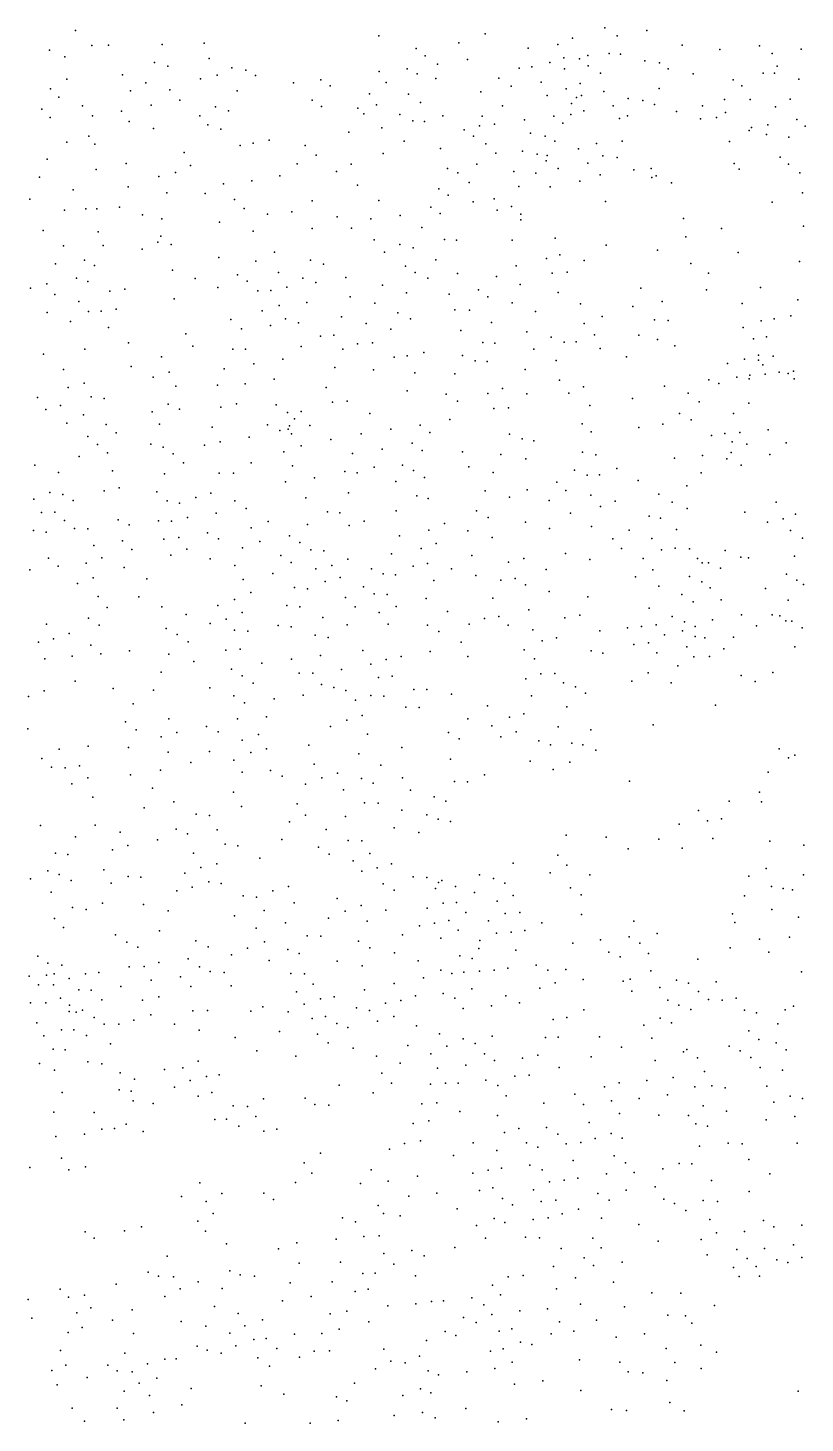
# Model space of a CAD drawing. Header units: inches. Extents: x 1412000 to 4237944, y 4931095 to 14792305.
# Drawn here: x 2823797.2 to 2823879.2, y 9862433.4 to 9862580.4 of the extents above; entities that cross this region are included whole.
import ezdxf

# ---------------------------------------------------------------- set-up
doc = ezdxf.new("R2010")
doc.units = ezdxf.units.IN
doc.header["$MEASUREMENT"] = 0

# ---------------------------------------------------------------- blocks, each defined once
blk = doc.blocks.new('SHORTSTLIDAR')
for p in [(1412251.13, 4931536.69), (1412306.94, 4931536.95), (1412311.36, 4931536.67), (1412252.83, 4931535.08), (1412254.61, 4931535.14), (1412260.26, 4931535.21), (1412264.69, 4931535.35), (1412283.12, 4931536.1), (1412291.55, 4931535.38), (1412294.34, 4931536.33), (1412301.99, 4931535.19), (1412303.53, 4931535.88), (1412308.25, 4931536.12), (1412315.09, 4931535.14), (1412323.25, 4931535.05), (1412248.38, 4931534.59), (1412249.98, 4931533.89), (1412265.21, 4931533.72), (1412287.04, 4931534.76), (1412287.98, 4931534.02), (1412292.47, 4931533.62), (1412298.85, 4931534.8), (1412302.61, 4931533.79), (1412304.26, 4931533.68), (1412305.14, 4931534.04), (1412307.42, 4931534.24), (1412308.6, 4931534.19), (1412319.09, 4931534.68), (1412324.59, 4931534.25), (1412327.64, 4931534.7), (1412259.44, 4931533.3), (1412260.86, 4931532.9), (1412267.62, 4931532.75), (1412269.09, 4931532.51), (1412283.15, 4931532.34), (1412286.11, 4931532.64), (1412287.16, 4931532.11), (1412289.29, 4931533.12), (1412297.92, 4931532.71), (1412299.23, 4931532.84), (1412301.16, 4931533.31), (1412302.69, 4931532.64), (1412305.19, 4931532.96), (1412306.49, 4931532.16), (1412311.15, 4931533.46), (1412312.71, 4931533.27), (1412313.61, 4931532.64), (1412316.27, 4931532.1), (1412323.66, 4931532.17), (1412324.84, 4931532.19), (1412325.13, 4931532.9), (1412250.19, 4931531.56), (1412256.06, 4931532.01), (1412258.52, 4931531.16), (1412264.29, 4931531.58), (1412266.05, 4931531.98), (1412270.09, 4931531.93), (1412274.11, 4931531.16), (1412277, 4931531.49), (1412277.98, 4931530.84), (1412283.87, 4931531.18), (1412289.12, 4931531.61), (1412295.76, 4931531.64), (1412297.07, 4931530.81), (1412300.23, 4931531.23), (1412304.36, 4931531.1), (1412320.48, 4931531.46), (1412321.4, 4931530.85), (1412327.42, 4931531.53), (1412248.47, 4931530.52), (1412249.37, 4931529.64), (1412256.9, 4931530.31), (1412261.06, 4931530.41), (1412262.11, 4931529.33), (1412268.18, 4931530.33), (1412276.09, 4931529.33), (1412282.13, 4931530), (1412286.23, 4931529.97), (1412293.87, 4931530.21), (1412300.86, 4931529.84), (1412302.85, 4931530.53), (1412303.94, 4931529.61), (1412304.47, 4931529.82), (1412306.85, 4931530.25), (1412309.4, 4931529.5), (1412310.94, 4931529.3), (1412312.69, 4931530.55), (1412319.55, 4931529.39), (1412322.26, 4931529.41), (1412326.5, 4931529.44), (1412247.55, 4931528.38), (1412251.85, 4931528.74), (1412252.92, 4931527.67), (1412255.98, 4931528.18), (1412259.11, 4931528.81), (1412264.21, 4931527.68), (1412265.89, 4931528.64), (1412267.25, 4931528.2), (1412277.06, 4931528.67), (1412280.88, 4931528.49), (1412281.54, 4931527.89), (1412282.85, 4931528.83), (1412285.31, 4931527.81), (1412287.52, 4931529.09), (1412289.87, 4931527.69), (1412294, 4931527.63), (1412296.15, 4931528.72), (1412301.57, 4931527.63), (1412303.36, 4931527.81), (1412303.44, 4931528.99), (1412304.73, 4931528.2), (1412307.84, 4931528.72), (1412309.33, 4931527.67), (1412312.18, 4931528.86), (1412314.51, 4931528.15), (1412317.26, 4931528.72), (1412319.68, 4931528.04), (1412324.96, 4931528.63), (1412248.45, 4931527.52), (1412256.79, 4931527.07), (1412259.33, 4931526.35), (1412265.06, 4931526.72), (1412266.43, 4931526.26), (1412283.42, 4931526.42), (1412286.69, 4931527.15), (1412287.94, 4931527.08), (1412292.1, 4931526.21), (1412293.73, 4931526.63), (1412295.31, 4931526.81), (1412298.46, 4931527.25), (1412302.52, 4931526.91), (1412308.48, 4931527.41), (1412317.05, 4931527.37), (1412318.71, 4931527.51), (1412322.41, 4931526.44), (1412324.13, 4931526.74), (1412327.19, 4931527.3), (1412328.07, 4931526.58), (1412250.21, 4931524.91), (1412252.53, 4931525.52), (1412253.16, 4931524.7), (1412269.85, 4931524.81), (1412271.54, 4931525.11), (1412279.96, 4931525.95), (1412285.77, 4931525), (1412293.08, 4931525.52), (1412294.39, 4931524.72), (1412299.1, 4931525.84), (1412300.64, 4931525.53), (1412301.68, 4931525.02), (1412306.07, 4931524.77), (1412308.78, 4931525.02), (1412320.11, 4931524.97), (1412322.18, 4931526.12), (1412324.01, 4931525.73), (1412326.36, 4931525.42), (1412262.56, 4931523.83), (1412268.48, 4931524.55), (1412275.34, 4931524.56), (1412276.51, 4931523.54), (1412283.57, 4931523.71), (1412289.61, 4931524.23), (1412295.45, 4931523.75), (1412298.27, 4931523.96), (1412299.8, 4931523.65), (1412300.87, 4931523.49), (1412304.17, 4931524.19), (1412306.72, 4931523.46), (1412308.25, 4931523.29), (1412325.44, 4931523.33), (1412248.13, 4931523.1), (1412253.31, 4931522.02), (1412256.44, 4931522.65), (1412263.24, 4931522.44), (1412274.51, 4931522.63), (1412278.63, 4931521.8), (1412280.2, 4931522.57), (1412290.34, 4931522.12), (1412293.46, 4931522.58), (1412297.35, 4931521.81), (1412300.75, 4931522.92), (1412302.03, 4931522.13), (1412305.14, 4931522.68), (1412310.01, 4931522), (1412311.84, 4931522.14), (1412320.58, 4931522.67), (1412321.13, 4931522.05), (1412326.33, 4931522.6), (1412247.3, 4931521.2), (1412259.92, 4931521.29), (1412261.65, 4931521.69), (1412266.74, 4931520.5), (1412269.7, 4931520.84), (1412272.68, 4931521.37), (1412280.84, 4931520.38), (1412291.43, 4931521.66), (1412292.63, 4931520.64), (1412299.66, 4931521.63), (1412304.3, 4931520.78), (1412306.44, 4931521.47), (1412311.89, 4931521.18), (1412312.36, 4931521.34), (1412313.96, 4931520.63), (1412327.53, 4931521.67), (1412246.3, 4931518.88), (1412250.85, 4931519.87), (1412256.67, 4931520.2), (1412260.73, 4931519.58), (1412264.78, 4931519.5), (1412267.88, 4931518.85), (1412289.42, 4931519.99), (1412290.41, 4931519.31), (1412295.26, 4931518.94), (1412297.89, 4931520.22), (1412301.19, 4931520.2), (1412327.8, 4931519.57), (1412249.94, 4931517.75), (1412252.22, 4931517.87), (1412253.38, 4931517.89), (1412255.76, 4931518.06), (1412268.9, 4931517.9), (1412273.94, 4931517.57), (1412276.08, 4931518.71), (1412283.1, 4931518.76), (1412288.59, 4931518.06), (1412289.59, 4931517.37), (1412293.05, 4931518.62), (1412295.6, 4931517.73), (1412297.1, 4931518.13), (1412307.03, 4931518.64), (1412324.58, 4931518.59), (1412258.19, 4931517.25), (1412260.23, 4931516.83), (1412266.29, 4931516.48), (1412271.38, 4931517.32), (1412278.71, 4931517.04), (1412282.27, 4931516.83), (1412285.35, 4931517.18), (1412287.66, 4931515.92), (1412298.09, 4931517.31), (1412298.09, 4931516.72), (1412315.24, 4931516.85), (1412327.89, 4931516.04), (1412247.69, 4931515.59), (1412253.5, 4931515.44), (1412260.12, 4931514.98), (1412269.87, 4931515.53), (1412276.06, 4931515.8), (1412280.22, 4931515.84), (1412282.63, 4931514.61), (1412290.03, 4931514.63), (1412291.3, 4931514.57), (1412297.17, 4931514.57), (1412301.71, 4931514.8), (1412315.49, 4931514.92), (1412319.25, 4931515.79), (1412249.83, 4931513.99), (1412254.03, 4931514.01), (1412258.16, 4931513.62), (1412259.78, 4931514.35), (1412261.2, 4931514.12), (1412272.1, 4931513.3), (1412283.69, 4931513.31), (1412285.31, 4931514.13), (1412286.74, 4931513.78), (1412302.2, 4931513.02), (1412307.08, 4931514.04), (1412312.5, 4931513.52), (1412321, 4931513.29), (1412249.01, 4931512.08), (1412252.05, 4931512.47), (1412253.13, 4931511.91), (1412266.22, 4931512.75), (1412270.14, 4931512.37), (1412275.91, 4931512.48), (1412277.27, 4931512.05), (1412285.92, 4931511.85), (1412289.12, 4931512.5), (1412297.58, 4931511.87), (1412300.78, 4931512.66), (1412304.76, 4931512.43), (1412316.01, 4931512.12), (1412327.49, 4931512.31), (1412251.22, 4931510.57), (1412252.4, 4931510.22), (1412261.33, 4931511.41), (1412263.75, 4931510.53), (1412268.2, 4931510.93), (1412269.23, 4931510.24), (1412272.51, 4931511.18), (1412275.1, 4931510.56), (1412276.45, 4931510.12), (1412279.61, 4931510.63), (1412286.93, 4931511.17), (1412288.28, 4931510.58), (1412291.42, 4931511.05), (1412295.52, 4931510.73), (1412301.38, 4931511.11), (1412302.97, 4931511.19), (1412317.89, 4931511.09), (1412246.38, 4931509.51), (1412248.09, 4931509.97), (1412248.95, 4931508.84), (1412254.72, 4931509.2), (1412256.33, 4931509.4), (1412266.14, 4931509.57), (1412270.36, 4931509.25), (1412271.7, 4931509.26), (1412273.41, 4931509.63), (1412280.09, 4931508.61), (1412283.49, 4931509.84), (1412286.02, 4931509.02), (1412290.51, 4931508.9), (1412293.61, 4931509.34), (1412294.6, 4931508.6), (1412298, 4931509.91), (1412302.04, 4931509.05), (1412310.74, 4931509.51), (1412317.67, 4931509.35), (1412323.38, 4931509.58), (1412251.48, 4931508.11), (1412252.48, 4931507.06), (1412253.81, 4931507.08), (1412255.41, 4931507.3), (1412261.53, 4931508.39), (1412270.79, 4931507.13), (1412272.59, 4931507.68), (1412275.53, 4931507.99), (1412282.67, 4931507.93), (1412291.11, 4931507.25), (1412292.68, 4931507.19), (1412297.18, 4931507.98), (1412299.63, 4931507.05), (1412304.39, 4931507.88), (1412309.9, 4931507.59), (1412313, 4931508.1), (1412321.42, 4931507.91), (1412327.29, 4931508.29), (1412248.13, 4931506.94), (1412250.57, 4931505.99), (1412267.5, 4931506.2), (1412271.67, 4931505.58), (1412273.27, 4931506.3), (1412274.62, 4931505.86), (1412279.17, 4931506.48), (1412281.76, 4931505.78), (1412285.1, 4931506.9), (1412286.45, 4931506.3), (1412295, 4931505.9), (1412304.76, 4931505.78), (1412306.67, 4931506.54), (1412312.17, 4931506.19), (1412313.64, 4931506.11), (1412323.44, 4931506.07), (1412324.82, 4931506.3), (1412326.55, 4931506.61), (1412254.59, 4931505.38), (1412262.75, 4931504.69), (1412268.63, 4931505.22), (1412276.95, 4931504.47), (1412278.36, 4931504.57), (1412284.38, 4931505.18), (1412291.76, 4931505.07), (1412298.71, 4931504.93), (1412301.27, 4931504.35), (1412305.84, 4931504.61), (1412310.53, 4931504.56), (1412312.5, 4931504.1), (1412321.54, 4931505.38), (1412322.61, 4931504.16), (1412323.99, 4931504.37), (1412252.09, 4931503.07), (1412256.72, 4931503.76), (1412263.5, 4931503.42), (1412267.72, 4931503.1), (1412269.06, 4931503.09), (1412274.91, 4931503.38), (1412279.3, 4931503.08), (1412280.84, 4931503.66), (1412282.43, 4931503.74), (1412287.84, 4931502.72), (1412294.08, 4931503.78), (1412295.34, 4931503.71), (1412299.46, 4931503.08), (1412302.64, 4931503.83), (1412303.92, 4931503.86), (1412306.46, 4931503.14), (1412314.33, 4931503.43), (1412247.75, 4931502.55), (1412256.97, 4931501.25), (1412260.2, 4931502.27), (1412269.94, 4931501.55), (1412272.98, 4931502.04), (1412278.47, 4931501.17), (1412284.71, 4931502.25), (1412286.1, 4931502.39), (1412291.95, 4931502.42), (1412293.26, 4931501.86), (1412294.52, 4931501.79), (1412301.81, 4931501.91), (1412309.22, 4931502.29), (1412319.88, 4931501.58), (1412321.69, 4931502.05), (1412323.16, 4931502.47), (1412323.17, 4931501.92), (1412323.6, 4931501.43), (1412324.7, 4931502.36), (1412249.83, 4931500.95), (1412259.29, 4931500.14), (1412261.01, 4931500.68), (1412266.81, 4931501), (1412272.06, 4931499.93), (1412282.56, 4931500.92), (1412286.92, 4931500.6), (1412291.13, 4931500.48), (1412298.54, 4931500.96), (1412302.18, 4931499.81), (1412317.9, 4931499.87), (1412320.86, 4931500.14), (1412322.17, 4931499.97), (1412322.25, 4931500.34), (1412323.87, 4931500.45), (1412325.32, 4931500.66), (1412326.29, 4931500.53), (1412326.85, 4931500.77), (1412326.92, 4931499.97), (1412250.35, 4931499.06), (1412252.03, 4931499.5), (1412261.69, 4931499.2), (1412266.08, 4931499.31), (1412269.02, 4931499.45), (1412277.56, 4931499.04), (1412286.1, 4931498.7), (1412290.21, 4931498.36), (1412294.61, 4931498.4), (1412296.16, 4931498.95), (1412298.71, 4931498.37), (1412303.16, 4931498.44), (1412304.71, 4931499.1), (1412313.25, 4931499.18), (1412315.75, 4931498.45), (1412318.96, 4931499.46), (1412247.12, 4931497.99), (1412248, 4931496.74), (1412249.54, 4931497.16), (1412252.77, 4931498.07), (1412254.15, 4931497.88), (1412260.87, 4931497.29), (1412262.08, 4931496.76), (1412266.43, 4931496.97), (1412268.11, 4931497.34), (1412272.29, 4931497.23), (1412278.21, 4931497.5), (1412279.78, 4931497.59), (1412291.41, 4931497.61), (1412295.24, 4931496.82), (1412296.79, 4931496.91), (1412305.38, 4931497.15), (1412309.85, 4931497.88), (1412316.88, 4931497.53), (1412322.12, 4931497.38), (1412250.2, 4931495.29), (1412251.96, 4931496.16), (1412259.19, 4931496.47), (1412273.49, 4931496.41), (1412274.2, 4931495.76), (1412274.91, 4931496.5), (1412282.15, 4931496.32), (1412290.59, 4931495.69), (1412314.83, 4931496.31), (1412316.06, 4931495.64), (1412320.5, 4931496.31), (1412252.42, 4931493.87), (1412254.34, 4931495.14), (1412255.41, 4931494.26), (1412259.96, 4931495.2), (1412265.52, 4931494.86), (1412269.42, 4931493.81), (1412271.38, 4931495.12), (1412272.66, 4931494.52), (1412273.55, 4931494.66), (1412273.7, 4931494.99), (1412273.91, 4931494.18), (1412275.82, 4931495.03), (1412281.24, 4931494.18), (1412284.36, 4931494.67), (1412287.45, 4931495.09), (1412288.48, 4931494.32), (1412296.88, 4931494.12), (1412304.56, 4931495.22), (1412305.49, 4931494.37), (1412310.53, 4931494.82), (1412313.05, 4931495.18), (1412318.18, 4931493.99), (1412319.59, 4931494.19), (1412321.2, 4931494.31), (1412324.18, 4931494.59), (1412253.43, 4931493.04), (1412259.05, 4931493.09), (1412260.35, 4931492.77), (1412264.71, 4931492.96), (1412266.38, 4931493.33), (1412274.92, 4931492.91), (1412278.05, 4931493.55), (1412283.45, 4931492.54), (1412286.63, 4931493.18), (1412287.67, 4931492.41), (1412298.23, 4931493.63), (1412299.44, 4931493.43), (1412320.37, 4931493.33), (1412321.94, 4931493.06), (1412326.08, 4931493.2), (1412246.82, 4931490.86), (1412251.51, 4931491.77), (1412254.49, 4931492.16), (1412261.42, 4931492.04), (1412262.51, 4931491.09), (1412269.65, 4931491.1), (1412273.09, 4931492.28), (1412280.32, 4931492.08), (1412291.95, 4931492.25), (1412295.97, 4931492), (1412298.62, 4931491.52), (1412304.58, 4931492.24), (1412306, 4931491.94), (1412314.31, 4931491.61), (1412317.26, 4931491.89), (1412319.8, 4931491.54), (1412320.28, 4931492.2), (1412321.34, 4931490.87), (1412324.36, 4931491.99), (1412249.32, 4931490.08), (1412255.03, 4931490.25), (1412260.51, 4931489.95), (1412266.28, 4931490.01), (1412267.77, 4931490.02), (1412274.01, 4931490.8), (1412276.32, 4931489.53), (1412279.51, 4931490.18), (1412280.82, 4931490.07), (1412282.62, 4931490.64), (1412285.62, 4931490.85), (1412286.76, 4931490.3), (1412287.93, 4931489.56), (1412292.6, 4931490.67), (1412295.15, 4931490.09), (1412303.76, 4931490.33), (1412305.08, 4931489.82), (1412306.37, 4931489.83), (1412308.22, 4931490.52), (1412317.09, 4931490.04), (1412248.41, 4931487.98), (1412254.12, 4931488.15), (1412255.71, 4931488.48), (1412259.69, 4931488.05), (1412265.37, 4931487.92), (1412273.28, 4931489.11), (1412279.91, 4931487.95), (1412284.89, 4931489.15), (1412294.33, 4931488.17), (1412298.75, 4931488.25), (1412301.89, 4931489.07), (1412302.84, 4931488.2), (1412310.46, 4931489.24), (1412315.58, 4931488.68), (1412246.73, 4931487.29), (1412249.78, 4931487.78), (1412250.88, 4931487.15), (1412260.78, 4931487.1), (1412262.07, 4931486.86), (1412263.82, 4931487.44), (1412267.93, 4931487.11), (1412275.4, 4931487.43), (1412287.11, 4931487.64), (1412288.31, 4931487.35), (1412296.9, 4931487.49), (1412301.06, 4931487.15), (1412305.46, 4931487.7), (1412306.48, 4931486.5), (1412308.04, 4931487.08), (1412312.64, 4931487.8), (1412314.05, 4931486.97), (1412325.02, 4931486.95), (1412247.51, 4931485.87), (1412248.94, 4931485.89), (1412249.97, 4931485.04), (1412255.61, 4931485.09), (1412259.87, 4931485), (1412262.91, 4931485.35), (1412265.95, 4931485.81), (1412269.1, 4931486.3), (1412277.68, 4931485.96), (1412279.01, 4931485.83), (1412284.94, 4931486.06), (1412293.42, 4931486.06), (1412294.65, 4931485.36), (1412303.34, 4931485.79), (1412311.63, 4931485.48), (1412312.82, 4931485.26), (1412315.63, 4931486.28), (1412321.7, 4931485.89), (1412325.77, 4931485.19), (1412327.06, 4931485.7), (1412246.69, 4931483.99), (1412248.03, 4931483.79), (1412251.02, 4931484.19), (1412252.4, 4931484.15), (1412256.78, 4931484.56), (1412261.25, 4931484.96), (1412265.04, 4931483.72), (1412269.64, 4931484.27), (1412271.44, 4931484.91), (1412275.57, 4931484.61), (1412279.98, 4931484.5), (1412281.55, 4931484.95), (1412288.38, 4931484), (1412290.05, 4931484.73), (1412292.51, 4931483.93), (1412298.59, 4931484.86), (1412301.11, 4931484.17), (1412305.55, 4931484.39), (1412309.52, 4931484.01), (1412314.51, 4931484.09), (1412324.1, 4931484.84), (1412326.54, 4931483.96), (1412253.06, 4931482.4), (1412256.06, 4931482.89), (1412260.44, 4931483.07), (1412262, 4931483.24), (1412266.2, 4931483.11), (1412268.74, 4931482.16), (1412270.54, 4931482.81), (1412273.67, 4931483.43), (1412274.76, 4931482.72), (1412285.28, 4931483.42), (1412287.56, 4931482.08), (1412289.14, 4931482.62), (1412295.07, 4931483.25), (1412307.8, 4931483.09), (1412308.7, 4931482.09), (1412311.91, 4931483.14), (1412314.36, 4931482.12), (1412315.86, 4931482.06), (1412327.78, 4931483.17), (1412248.25, 4931481.06), (1412253.88, 4931481.11), (1412257.06, 4931481.96), (1412261.17, 4931481.36), (1412262.84, 4931482.02), (1412265.3, 4931481), (1412272.76, 4931481.34), (1412273.85, 4931480.61), (1412275.95, 4931481.95), (1412277.3, 4931481.82), (1412279.84, 4931480.94), (1412284.46, 4931481.52), (1412292.9, 4931481.35), (1412296.78, 4931480.63), (1412298.4, 4931481.03), (1412302.81, 4931481.55), (1412305.38, 4931480.93), (1412310.99, 4931481.01), (1412312.93, 4931481.94), (1412316.71, 4931481.02), (1412317.87, 4931480.57), (1412319.63, 4931481.87), (1412321.3, 4931481.15), (1412322.1, 4931481.1), (1412326.95, 4931481.27), (1412246.3, 4931479.82), (1412249.29, 4931480.2), (1412252.25, 4931480.52), (1412256.24, 4931480.07), (1412267.93, 4931480.27), (1412271.94, 4931479.44), (1412276.48, 4931479.93), (1412278.15, 4931480.3), (1412282.32, 4931479.93), (1412283.55, 4931479.41), (1412284.87, 4931479.32), (1412286.73, 4931480.2), (1412288.23, 4931480.51), (1412290.78, 4931479.93), (1412293.34, 4931479.24), (1412300.76, 4931479.87), (1412310.18, 4931479.1), (1412312.01, 4931479.83), (1412315.89, 4931479.13), (1412317.2, 4931480.55), (1412319.13, 4931479.99), (1412326.12, 4931479.38), (1412251.34, 4931478.4), (1412252.97, 4931479), (1412258.63, 4931478.87), (1412268.8, 4931478.81), (1412274.22, 4931477.95), (1412275.57, 4931477.83), (1412277.44, 4931478.61), (1412279.03, 4931479.03), (1412281.5, 4931478.04), (1412288.91, 4931478.72), (1412295.96, 4931478.73), (1412297.48, 4931478.92), (1412298.56, 4931478.25), (1412312.63, 4931478.1), (1412317.19, 4931478.57), (1412318.04, 4931477.92), (1412323.89, 4931477.85), (1412327.19, 4931478.74), (1412327.9, 4931478.28), (1412253.5, 4931477.03), (1412257.81, 4931476.98), (1412267.9, 4931476.71), (1412269.61, 4931477.45), (1412279.6, 4931476.92), (1412282.63, 4931477.3), (1412283.97, 4931477.22), (1412288.09, 4931476.82), (1412295.14, 4931476.84), (1412301.08, 4931477.53), (1412305.14, 4931476.97), (1412315.07, 4931477.22), (1412316.26, 4931476.47), (1412319.22, 4931476.67), (1412326.27, 4931476.63), (1412252.5, 4931474.72), (1412254.44, 4931475.87), (1412260.21, 4931475.93), (1412262.77, 4931475.13), (1412266.11, 4931476.06), (1412268.7, 4931475.35), (1412273.4, 4931476.07), (1412274.76, 4931475.93), (1412277.21, 4931474.82), (1412280.6, 4931475.92), (1412283.15, 4931475.32), (1412284.92, 4931475.97), (1412290.34, 4931475.45), (1412294.24, 4931474.7), (1412295.75, 4931474.9), (1412298.94, 4931475.63), (1412302.74, 4931474.78), (1412304.31, 4931475.06), (1412311.63, 4931475.78), (1412314.06, 4931474.91), (1412321.36, 4931475.1), (1412324.59, 4931475.07), (1412325.39, 4931474.99), (1412248.04, 4931474.09), (1412253.62, 4931473.98), (1412260.67, 4931473.65), (1412265.31, 4931474.18), (1412266.99, 4931474.62), (1412267.89, 4931473.46), (1412269.3, 4931473.35), (1412272.49, 4931473.97), (1412273.85, 4931473.83), (1412279.77, 4931474.03), (1412284.09, 4931474.09), (1412288.25, 4931474.01), (1412289.43, 4931473.33), (1412292.62, 4931474.09), (1412296.74, 4931474.01), (1412299.36, 4931473.51), (1412306.41, 4931473.41), (1412309.35, 4931473.71), (1412310.81, 4931473.87), (1412312.37, 4931474.03), (1412315.12, 4931473.39), (1412315.34, 4931474.35), (1412316.48, 4931473.86), (1412318.31, 4931474.55), (1412322.93, 4931473.94), (1412326.05, 4931474.44), (1412326.66, 4931474.42), (1412327.75, 4931473.7), (1412247.22, 4931472.19), (1412248.79, 4931472.55), (1412250.44, 4931473.13), (1412252.72, 4931471.88), (1412261.85, 4931473.03), (1412263, 4931472.23), (1412276.4, 4931472.93), (1412277.78, 4931472.71), (1412291.8, 4931472.2), (1412300.34, 4931472.33), (1412301.83, 4931472.66), (1412309.99, 4931471.97), (1412311.54, 4931472.13), (1412313.24, 4931472.99), (1412316.46, 4931472.81), (1412317.48, 4931472.66), (1412320.52, 4931472.73), (1412247.88, 4931470.46), (1412250.77, 4931470.74), (1412253.77, 4931470.96), (1412256.8, 4931471.28), (1412260.96, 4931470.93), (1412266.98, 4931471.36), (1412268.48, 4931471.47), (1412273.88, 4931470.42), (1412276.97, 4931470.81), (1412281.43, 4931471.32), (1412283.89, 4931470.39), (1412285.45, 4931470.71), (1412288.52, 4931471.23), (1412292.5, 4931470.7), (1412298.45, 4931471.39), (1412299.51, 4931470.44), (1412305.49, 4931471.29), (1412306.72, 4931471.05), (1412312.43, 4931471.08), (1412315.58, 4931471.73), (1412316.34, 4931470.66), (1412317.99, 4931470.7), (1412319.49, 4931471.49), (1412326.98, 4931471.71), (1412260.14, 4931469.05), (1412263.59, 4931470.18), (1412267.57, 4931469.37), (1412270.76, 4931469.98), (1412274.69, 4931468.94), (1412276.15, 4931468.93), (1412279.18, 4931469.32), (1412282.27, 4931469.88), (1412300.21, 4931468.87), (1412301.67, 4931468.92), (1412311.52, 4931468.96), (1412314.65, 4931469.7), (1412324.65, 4931469.02), (1412251.09, 4931468.11), (1412265.27, 4931467.38), (1412268.7, 4931468.64), (1412269.85, 4931467.88), (1412277.07, 4931467.73), (1412278.37, 4931467.43), (1412283.07, 4931468.48), (1412284.53, 4931468.61), (1412298.6, 4931468.33), (1412302.6, 4931467.93), (1412303.84, 4931467.5), (1412309.81, 4931468.11), (1412313.95, 4931467.92), (1412321.32, 4931468.71), (1412322.8, 4931468.07), (1412246.15, 4931466.48), (1412247.81, 4931467.06), (1412255.08, 4931467.32), (1412259.33, 4931467.16), (1412267.8, 4931466.54), (1412272.06, 4931466.23), (1412275.14, 4931466.63), (1412279.62, 4931467.1), (1412280.64, 4931466.1), (1412282.26, 4931466.6), (1412283.62, 4931466.51), (1412286.79, 4931467.23), (1412288.17, 4931467.21), (1412290.78, 4931466.71), (1412299.21, 4931466.54), (1412304.9, 4931466.83), (1412257.2, 4931465.7), (1412268.94, 4931465.8), (1412281.35, 4931464.49), (1412285.96, 4931465.34), (1412287.36, 4931465.31), (1412294.56, 4931465.51), (1412298.39, 4931464.64), (1412302.93, 4931465.38), (1412318.63, 4931465.57), (1412246.09, 4931463.08), (1412256.39, 4931463.81), (1412257.51, 4931462.97), (1412260.96, 4931464.11), (1412264.93, 4931463.3), (1412268.21, 4931464.12), (1412271.25, 4931464.35), (1412278, 4931463.33), (1412279.73, 4931464), (1412292.49, 4931464.11), (1412295.01, 4931463.38), (1412296.88, 4931464.3), (1412302.04, 4931463.27), (1412305.46, 4931462.97), (1412312.06, 4931463.48), (1412260.15, 4931462.23), (1412261.79, 4931462.67), (1412266.17, 4931462.76), (1412268.7, 4931461.86), (1412270.43, 4931462.47), (1412281.91, 4931462.51), (1412290.45, 4931462.69), (1412291.59, 4931462), (1412295.96, 4931462.22), (1412297.58, 4931462.75), (1412299.98, 4931461.8), (1412303.48, 4931461.57), (1412249.4, 4931460.92), (1412252.44, 4931461.26), (1412256.71, 4931461.09), (1412260.88, 4931460.6), (1412265.26, 4931460.68), (1412269.61, 4931460.58), (1412271.25, 4931460.98), (1412275.74, 4931461.35), (1412280.99, 4931460.42), (1412285.55, 4931461.11), (1412301.21, 4931461.37), (1412304.63, 4931461.39), (1412306, 4931460.81), (1412325.33, 4931460.97), (1412326.33, 4931460.03), (1412326.97, 4931460.28), (1412247.56, 4931459.94), (1412248.58, 4931459.04), (1412250.04, 4931458.97), (1412251.52, 4931459.16), (1412260.07, 4931458.72), (1412263.29, 4931459.54), (1412267.8, 4931459.78), (1412271.69, 4931458.67), (1412276.3, 4931459.34), (1412283.33, 4931459.25), (1412290.68, 4931459.89), (1412299.08, 4931459.68), (1412301.48, 4931458.8), (1412303.26, 4931459.55), (1412250.71, 4931457.29), (1412252.43, 4931457.91), (1412256.91, 4931458.23), (1412268.7, 4931458.49), (1412272.92, 4931458.08), (1412275.39, 4931457.24), (1412277.1, 4931457.92), (1412278.74, 4931458.41), (1412281.29, 4931457.83), (1412282.52, 4931457.36), (1412285.59, 4931457.9), (1412291.09, 4931457.53), (1412292.47, 4931457.49), (1412294.24, 4931458.21), (1412309.56, 4931457.55), (1412324.17, 4931458.5), (1412252.94, 4931455.88), (1412259.25, 4931456.83), (1412267.79, 4931456.41), (1412279.37, 4931456.65), (1412286.44, 4931456.61), (1412288.96, 4931455.91), (1412323.26, 4931456.41), (1412258.34, 4931454.75), (1412261.48, 4931455.36), (1412268.63, 4931454.9), (1412274.48, 4931455.15), (1412281.6, 4931455.27), (1412283.02, 4931455.24), (1412285.54, 4931454.51), (1412290.18, 4931455.44), (1412316.83, 4931454.46), (1412320.07, 4931455.46), (1412323.47, 4931455.39), (1412247.41, 4931452.89), (1412253.18, 4931452.93), (1412263.85, 4931454.09), (1412265.26, 4931453.92), (1412273.67, 4931453.27), (1412275.38, 4931453.96), (1412279.58, 4931453.84), (1412284.74, 4931452.63), (1412288.16, 4931454.01), (1412289.37, 4931453.54), (1412290.67, 4931453.29), (1412314.79, 4931453.03), (1412317.79, 4931453.37), (1412319.24, 4931453.58), (1412251.12, 4931451.7), (1412255.81, 4931452.19), (1412259.75, 4931451.38), (1412261.74, 4931452.51), (1412262.93, 4931452), (1412266.06, 4931452.43), (1412272.86, 4931451.39), (1412277.55, 4931452.47), (1412279.89, 4931451.29), (1412281.32, 4931451.25), (1412287.33, 4931452.13), (1412302.87, 4931451.86), (1412307.07, 4931451.66), (1412312.64, 4931451.45), (1412318.33, 4931451.5), (1412324.36, 4931451.22), (1412249, 4931449.97), (1412250.3, 4931449.83), (1412255, 4931450.31), (1412256.62, 4931450.78), (1412263.55, 4931449.96), (1412266.91, 4931450.93), (1412268.24, 4931450.73), (1412276.74, 4931450.59), (1412277.87, 4931449.86), (1412282.16, 4931449.94), (1412301.98, 4931449.77), (1412309.39, 4931450.43), (1412315.1, 4931450.5), (1412327.93, 4931450.82), (1412254.1, 4931448.22), (1412264.34, 4931448.47), (1412266.01, 4931448.84), (1412270.55, 4931449.43), (1412280.41, 4931449.15), (1412282.93, 4931448.42), (1412284.46, 4931448.85), (1412297.29, 4931448.91), (1412302.94, 4931448.69), (1412323.97, 4931448.36), (1412246.35, 4931447.25), (1412248.19, 4931448.09), (1412249.39, 4931447.73), (1412250.65, 4931447.08), (1412254.88, 4931446.82), (1412256.68, 4931447.49), (1412258.02, 4931447.43), (1412262.64, 4931447.86), (1412265.19, 4931446.96), (1412266.49, 4931446.76), (1412281.33, 4931448.06), (1412283.56, 4931446.75), (1412286.74, 4931447.47), (1412288.16, 4931447.41), (1412289.41, 4931446.87), (1412289.74, 4931447.09), (1412293.72, 4931447.7), (1412295.21, 4931447.3), (1412296.41, 4931446.8), (1412301.18, 4931447.88), (1412305.36, 4931447.68), (1412322.15, 4931447.54), (1412327.91, 4931447.69), (1412248.55, 4931445.85), (1412261.81, 4931445.98), (1412263.41, 4931446.38), (1412268.81, 4931445.46), (1412270.22, 4931445.32), (1412271.92, 4931446.01), (1412273.59, 4931446.47), (1412284.73, 4931446.05), (1412289.1, 4931446.26), (1412291.18, 4931446.47), (1412293.2, 4931445.81), (1412297.26, 4931445.49), (1412303.33, 4931446.32), (1412304.45, 4931445.59), (1412321.68, 4931445.47), (1412324.54, 4931446.46), (1412325.75, 4931446.25), (1412326.75, 4931446.1), (1412250.78, 4931444.23), (1412252.24, 4931444.03), (1412253.96, 4931444.71), (1412258.27, 4931444.57), (1412260.9, 4931443.89), (1412271.01, 4931443.93), (1412274.18, 4931444.74), (1412278.72, 4931445.18), (1412279.55, 4931443.87), (1412281.24, 4931444.45), (1412283.86, 4931443.96), (1412288.2, 4931444.18), (1412289.88, 4931444.68), (1412291.29, 4931444.76), (1412295.6, 4931444.92), (1412324.57, 4931444.03), (1412248.89, 4931443.09), (1412267.9, 4931443.37), (1412273.27, 4931442.64), (1412277.81, 4931443.1), (1412281.86, 4931442.79), (1412288.98, 4931442.59), (1412290.48, 4931442.87), (1412292.3, 4931443.72), (1412294.69, 4931442.84), (1412296.43, 4931443.6), (1412297.97, 4931443.72), (1412300.3, 4931442.62), (1412304.5, 4931443.51), (1412309.99, 4931442.8), (1412320.4, 4931443.56), (1412320.65, 4931442.65), (1412327.36, 4931443.21), (1412249.86, 4931442.13), (1412255.34, 4931441.37), (1412259.98, 4931441.79), (1412270.16, 4931442.05), (1412275.54, 4931441.25), (1412277, 4931441.22), (1412285.59, 4931441.35), (1412287.39, 4931442.3), (1412289.65, 4931441), (1412291.48, 4931441.84), (1412295.52, 4931441.52), (1412297.05, 4931441.64), (1412298.52, 4931441.82), (1412309.5, 4931441.15), (1412312.47, 4931441.49), (1412323.25, 4931440.9), (1412326.43, 4931441.11), (1412256.53, 4931440.58), (1412257.69, 4931440.07), (1412263.82, 4931440.71), (1412265.1, 4931440.09), (1412269.26, 4931439.95), (1412271.04, 4931440.62), (1412273.52, 4931439.83), (1412280.97, 4931440.7), (1412282.15, 4931439.99), (1412284.77, 4931439.46), (1412293.64, 4931439.92), (1412293.77, 4931440.75), (1412297.57, 4931439.74), (1412303.57, 4931440.49), (1412306.5, 4931440.82), (1412307.36, 4931439.54), (1412310.64, 4931440.48), (1412311.55, 4931439.4), (1412320.18, 4931440), (1412324.26, 4931439.54), (1412247.14, 4931439.11), (1412248.19, 4931438.36), (1412249.68, 4931438.16), (1412256.78, 4931437.99), (1412258.34, 4931438.02), (1412259.92, 4931438.44), (1412263, 4931438.82), (1412264.19, 4931437.98), (1412267.58, 4931439.26), (1412271.54, 4931438.67), (1412274.71, 4931439.38), (1412278.73, 4931438.6), (1412281.34, 4931438.1), (1412287.25, 4931438.61), (1412291.64, 4931439.15), (1412292.94, 4931438.86), (1412299.69, 4931438.17), (1412308.58, 4931439.05), (1412316.74, 4931438.79), (1412246.23, 4931437.01), (1412248.07, 4931437.11), (1412248.88, 4931437.24), (1412250.45, 4931436.77), (1412252.17, 4931437.24), (1412253.59, 4931437.39), (1412259.1, 4931436.57), (1412262.2, 4931436.95), (1412265.33, 4931437.51), (1412266.78, 4931437.38), (1412273.81, 4931437.29), (1412275.28, 4931437.24), (1412287.81, 4931436.82), (1412289.65, 4931437.65), (1412290.82, 4931437.27), (1412292.09, 4931437.42), (1412293.73, 4931437.54), (1412295.27, 4931437.65), (1412296.73, 4931437.86), (1412300.92, 4931437.63), (1412302.82, 4931437.72), (1412304.65, 4931436.64), (1412308.89, 4931436.49), (1412309.62, 4931436.68), (1412311.79, 4931437.58), (1412314.49, 4931436.57), (1412327.69, 4931437.45), (1412247.21, 4931436.08), (1412248.79, 4931436.08), (1412251.46, 4931435.57), (1412252.77, 4931435.52), (1412255.88, 4931435.91), (1412263.29, 4931435.9), (1412267.53, 4931436), (1412274.44, 4931435.36), (1412276.17, 4931436.15), (1412281.58, 4931435.57), (1412284.73, 4931436.23), (1412289.9, 4931435.18), (1412292.92, 4931435.66), (1412300.08, 4931435.75), (1412301.72, 4931436.3), (1412309.81, 4931435.42), (1412312.74, 4931435.81), (1412315.77, 4931436.27), (1412316.83, 4931435.38), (1412318.68, 4931436.42), (1412246.38, 4931434.2), (1412247.97, 4931434.2), (1412249.54, 4931434.68), (1412250.48, 4931433.95), (1412253.9, 4931434.52), (1412258.18, 4931434.47), (1412259.9, 4931434.81), (1412270.88, 4931433.76), (1412275.24, 4931434.06), (1412276.97, 4931434.63), (1412278.38, 4931434.84), (1412280.76, 4931433.68), (1412283.82, 4931434.15), (1412285.42, 4931434.43), (1412286.98, 4931434.94), (1412291.11, 4931434.67), (1412292, 4931433.58), (1412294.99, 4931433.88), (1412296.5, 4931434.94), (1412297.95, 4931434.2), (1412313.59, 4931434.47), (1412314.76, 4931433.96), (1412317.87, 4931434.53), (1412319.31, 4931434.49), (1412320.8, 4931434.7), (1412326.83, 4931433.85), (1412247.05, 4931432.09), (1412250.46, 4931433.27), (1412251.19, 4931433.22), (1412251.86, 4931433.42), (1412253.07, 4931432.63), (1412257.26, 4931432.38), (1412259.06, 4931432.93), (1412263.49, 4931433.34), (1412265.03, 4931433.39), (1412269.59, 4931433.33), (1412273.53, 4931433.26), (1412276.08, 4931432.55), (1412277.47, 4931432.75), (1412282.12, 4931433.39), (1412282.98, 4931432.27), (1412284.7, 4931432.74), (1412301.49, 4931432.44), (1412302.92, 4931432.66), (1412304.72, 4931433.45), (1412312.79, 4931432.57), (1412313.98, 4931432.07), (1412316, 4931433.49), (1412321.67, 4931433.42), (1412322.96, 4931433.13), (1412325.98, 4931433.46), (1412247.79, 4931430.71), (1412249.62, 4931431.36), (1412250.93, 4931431.33), (1412252.26, 4931430.76), (1412254.13, 4931431.94), (1412255.7, 4931431.96), (1412261.55, 4931431.93), (1412264.14, 4931431.32), (1412272.63, 4931431.17), (1412276.65, 4931430.88), (1412278.68, 4931432.03), (1412279.84, 4931431.58), (1412287.09, 4931431.78), (1412289.49, 4931430.91), (1412295.06, 4931430.69), (1412302.01, 4931430.57), (1412306.39, 4931430.61), (1412311.05, 4931431.83), (1412322.14, 4931431.24), (1412325.19, 4931431.99), (1412248.74, 4931429.3), (1412250.04, 4931429.24), (1412254.81, 4931429.87), (1412267.97, 4931430.53), (1412270.24, 4931429.15), (1412277.78, 4931429.96), (1412280.39, 4931429.42), (1412286.18, 4931429.7), (1412290.28, 4931429.61), (1412291.99, 4931430.39), (1412293.26, 4931429.89), (1412300.68, 4931430.55), (1412308.71, 4931429.52), (1412311.9, 4931430.48), (1412315.59, 4931429.27), (1412320.06, 4931429.62), (1412321.23, 4931429.13), (1412323.19, 4931430.33), (1412325.03, 4931429.96), (1412326.08, 4931429.24), (1412247.32, 4931427.79), (1412252.4, 4931427.98), (1412253.9, 4931427.78), (1412264.06, 4931428.06), (1412274.36, 4931428.58), (1412282.86, 4931428.56), (1412285.37, 4931427.82), (1412288.58, 4931428.82), (1412294.25, 4931428.81), (1412295.31, 4931428.13), (1412298.27, 4931428.36), (1412299.87, 4931428.67), (1412305.49, 4931428.51), (1412312.27, 4931428.1), (1412315.26, 4931429.02), (1412316.71, 4931428.4), (1412322.36, 4931428.43), (1412248.9, 4931427.09), (1412255.83, 4931426.83), (1412260.51, 4931427.16), (1412262.44, 4931427.35), (1412264.92, 4931426.43), (1412266.28, 4931426.59), (1412283.42, 4931426.79), (1412289.28, 4931427.31), (1412292.27, 4931427.61), (1412297.45, 4931426.48), (1412298.98, 4931426.58), (1412302.12, 4931427.38), (1412314.14, 4931426.31), (1412317.46, 4931426.94), (1412323.33, 4931427.36), (1412325.67, 4931427.08), (1412249.72, 4931424.75), (1412255.71, 4931425.04), (1412256.98, 4931424.89), (1412257.33, 4931426.15), (1412261.57, 4931425.29), (1412263.2, 4931426), (1412265.49, 4931424.74), (1412278.92, 4931425.5), (1412282.51, 4931424.7), (1412284.46, 4931425.71), (1412288.54, 4931425.63), (1412290.13, 4931425.73), (1412291.46, 4931425.73), (1412294.4, 4931426.04), (1412295.66, 4931425.49), (1412306.92, 4931425.34), (1412308.44, 4931425.76), (1412311.37, 4931426), (1412316.43, 4931425.34), (1412318.24, 4931425.43), (1412319.63, 4931425.24), (1412324.04, 4931425.4), (1412257.18, 4931423.88), (1412259.29, 4931423.58), (1412264.04, 4931424.36), (1412267.75, 4931423.34), (1412269.26, 4931423.28), (1412270.94, 4931424.08), (1412275.33, 4931424.14), (1412276.36, 4931423.49), (1412277.84, 4931423.39), (1412287.63, 4931423.54), (1412289.21, 4931423.64), (1412296.55, 4931424.38), (1412300.52, 4931423.61), (1412303.79, 4931424.55), (1412304.68, 4931423.49), (1412307.64, 4931423.88), (1412310.55, 4931424.11), (1412313.54, 4931424.48), (1412317.33, 4931423.33), (1412324.76, 4931423.74), (1412326.51, 4931424.37), (1412327.79, 4931424.1), (1412248.83, 4931422.68), (1412253.07, 4931422.63), (1412265.8, 4931421.9), (1412267.04, 4931421.94), (1412270.13, 4931422.21), (1412288.39, 4931421.76), (1412291.64, 4931422.75), (1412295.64, 4931422.3), (1412308.5, 4931422.52), (1412312.64, 4931422.37), (1412315.76, 4931422.3), (1412319.77, 4931422.79), (1412323.95, 4931421.87), (1412326.99, 4931422.22), (1412252.07, 4931420.35), (1412253.9, 4931420.87), (1412255.24, 4931420.93), (1412256.45, 4931421.4), (1412258.24, 4931420.62), (1412268.35, 4931421.2), (1412270.99, 4931420.68), (1412272.34, 4931420.89), (1412286.73, 4931421.47), (1412296.35, 4931420.51), (1412297.86, 4931420.96), (1412300.78, 4931421.07), (1412301.98, 4931420.36), (1412305.31, 4931421.57), (1412307.61, 4931420.43), (1412316.53, 4931421.44), (1412317.79, 4931421.18), (1412249.04, 4931420.11), (1412285.81, 4931419.37), (1412287.5, 4931419.66), (1412293.05, 4931419.42), (1412298.7, 4931419.44), (1412299.87, 4931418.98), (1412302.87, 4931419.32), (1412304.4, 4931419.47), (1412305.91, 4931419.91), (1412308.76, 4931419.94), (1412316.92, 4931419.1), (1412319.94, 4931419.41), (1412321.44, 4931419.33), (1412327.24, 4931419.41), (1412249.63, 4931417.82), (1412275.22, 4931417.34), (1412276.95, 4931418.33), (1412284.24, 4931418.78), (1412290.97, 4931418.1), (1412295.54, 4931418.62), (1412303.59, 4931417.59), (1412307.94, 4931418.06), (1412309.13, 4931417.34), (1412322.13, 4931417.67), (1412246.3, 4931416.84), (1412250.42, 4931416.58), (1412252.17, 4931416.9), (1412276.04, 4931416.24), (1412282.29, 4931416.6), (1412287.18, 4931415.91), (1412293.01, 4931416.25), (1412294.64, 4931416.54), (1412296.03, 4931416.78), (1412299.04, 4931417.09), (1412300.34, 4931416.58), (1412307.11, 4931416.18), (1412310.03, 4931416.32), (1412313.06, 4931416.69), (1412314.79, 4931417.27), (1412316.12, 4931417.21), (1412324.34, 4931416.16), (1412264.21, 4931415.22), (1412274.32, 4931415.27), (1412281.18, 4931415.16), (1412284.1, 4931415.41), (1412293.73, 4931414.43), (1412295.13, 4931414.68), (1412299.43, 4931414.5), (1412301.11, 4931415.33), (1412302.67, 4931415.5), (1412304.08, 4931415.71), (1412309.21, 4931414.45), (1412312.26, 4931414.81), (1412318.21, 4931415.45), (1412262.28, 4931413.77), (1412264.91, 4931413.26), (1412266.56, 4931414.08), (1412270.97, 4931414.12), (1412271.98, 4931413.48), (1412286.27, 4931413.83), (1412289.24, 4931414.14), (1412296.16, 4931413.58), (1412300.22, 4931413.26), (1412301.76, 4931413.41), (1412306.2, 4931414.09), (1412307.41, 4931413.38), (1412313.17, 4931413.5), (1412314.3, 4931413.04), (1412317.31, 4931413.35), (1412318.82, 4931413.25), (1412322.17, 4931414.32), (1412265.64, 4931411.98), (1412279.26, 4931411.52), (1412283.03, 4931412.82), (1412283.59, 4931411.98), (1412285.36, 4931411.74), (1412291.37, 4931412.48), (1412295.26, 4931411.47), (1412297.22, 4931412.91), (1412300.96, 4931411.52), (1412302.45, 4931411.97), (1412304.16, 4931412.46), (1412306.58, 4931411.48), (1412315.48, 4931412.32), (1412252.12, 4931410.06), (1412256.28, 4931410.17), (1412258.06, 4931410.59), (1412264, 4931411.17), (1412264.82, 4931410.11), (1412280.66, 4931411.11), (1412293.4, 4931410.72), (1412296.41, 4931411.04), (1412299.4, 4931411.37), (1412310.52, 4931410.83), (1412318.01, 4931411.37), (1412321.69, 4931410.09), (1412323.69, 4931411.24), (1412324.78, 4931410.6), (1412327.74, 4931410.76), (1412253.09, 4931409.39), (1412267.04, 4931408.8), (1412274.47, 4931408.89), (1412278.59, 4931409.28), (1412281.53, 4931409.57), (1412283.16, 4931409.63), (1412294.36, 4931409.4), (1412298.58, 4931409.49), (1412300.05, 4931409.43), (1412305.68, 4931409.39), (1412312.57, 4931409.06), (1412317.1, 4931409.26), (1412318.74, 4931409.94), (1412326.83, 4931408.68), (1412260.79, 4931407.49), (1412272.51, 4931408.27), (1412283.63, 4931407.78), (1412286.59, 4931408.09), (1412287.9, 4931407.51), (1412291.12, 4931408.39), (1412302.35, 4931408.29), (1412304.77, 4931407.3), (1412306.56, 4931408.38), (1412317.74, 4931407.63), (1412320.87, 4931408.21), (1412321.96, 4931407.25), (1412323.77, 4931408.29), (1412325.09, 4931407.1), (1412327.74, 4931407.34), (1412258.79, 4931405.81), (1412267.38, 4931405.95), (1412274.69, 4931406.76), (1412279.08, 4931406.87), (1412281.43, 4931405.66), (1412282.73, 4931405.69), (1412284.69, 4931406.65), (1412301.53, 4931406.39), (1412305.74, 4931406.5), (1412308.78, 4931406.86), (1412320.52, 4931406.3), (1412322.92, 4931406.39), (1412326.25, 4931406.84), (1412255.42, 4931404.53), (1412259.88, 4931405.4), (1412261.45, 4931405.32), (1412264.06, 4931404.79), (1412268.48, 4931405.51), (1412269.99, 4931405.4), (1412273.77, 4931404.68), (1412278.17, 4931404.79), (1412286.99, 4931405.42), (1412295.08, 4931404.44), (1412296.75, 4931405.31), (1412298.32, 4931405.44), (1412303.86, 4931405.2), (1412307.86, 4931404.76), (1412321.13, 4931405.34), (1412323.26, 4931405.37), (1412246.11, 4931402.94), (1412249.5, 4931404.01), (1412250.36, 4931403.16), (1412252.07, 4931403.39), (1412260.54, 4931403.23), (1412262.16, 4931404.05), (1412266.57, 4931404.07), (1412272.95, 4931402.8), (1412275.97, 4931403.23), (1412280.62, 4931403.78), (1412282, 4931404.02), (1412288.67, 4931402.73), (1412289.94, 4931402.78), (1412292.93, 4931403.09), (1412295.93, 4931403.42), (1412301.83, 4931404.05), (1412311.91, 4931403.63), (1412314.95, 4931403.58), (1412251.25, 4931401.51), (1412252.74, 4931402.05), (1412257.08, 4931401.85), (1412265.77, 4931402.19), (1412268.28, 4931401.44), (1412277.99, 4931401.42), (1412279.72, 4931401.7), (1412284.05, 4931402.24), (1412287.01, 4931402.47), (1412294.19, 4931402.37), (1412295.04, 4931401.35), (1412297.98, 4931401.72), (1412300.9, 4931401.95), (1412304.38, 4931402.42), (1412309.02, 4931402.16), (1412313.59, 4931401.27), (1412315.45, 4931401.19), (1412318.5, 4931402.29), (1412246.51, 4931400.94), (1412251.82, 4931399.97), (1412255, 4931400.76), (1412262.25, 4931400.62), (1412264.86, 4931400.1), (1412268.97, 4931400.14), (1412270.85, 4931400.79), (1412278.91, 4931399.8), (1412282.05, 4931400.58), (1412292.05, 4931401.01), (1412293.39, 4931400.5), (1412297.15, 4931399.83), (1412302.17, 4931400.57), (1412306.08, 4931400.75), (1412316.13, 4931400.44), (1412250.35, 4931399.43), (1412257.24, 4931399.35), (1412267.38, 4931399.36), (1412269.93, 4931398.7), (1412271.21, 4931398.82), (1412274.22, 4931399.27), (1412277.08, 4931399.34), (1412288.13, 4931398.62), (1412290.12, 4931399.56), (1412291.23, 4931399.13), (1412295.79, 4931399.6), (1412298.06, 4931398.41), (1412301.28, 4931399.29), (1412303.69, 4931399.59), (1412308.13, 4931398.97), (1412311.13, 4931399.29), (1412249.53, 4931397.55), (1412256.32, 4931397.26), (1412263.95, 4931398.02), (1412265, 4931397.59), (1412266.46, 4931397.26), (1412268.04, 4931398.05), (1412270.36, 4931396.79), (1412272.36, 4931397.75), (1412274.75, 4931396.86), (1412276.27, 4931397.47), (1412277.9, 4931397.51), (1412283.65, 4931397.69), (1412287.41, 4931396.95), (1412294.88, 4931397.49), (1412296.23, 4931397.74), (1412299.24, 4931398.17), (1412313.41, 4931397.76), (1412317.07, 4931398.1), (1412318.74, 4931397.39), (1412248.62, 4931395.45), (1412250.09, 4931396), (1412254.54, 4931396), (1412255.5, 4931395.39), (1412257.1, 4931395.31), (1412258.69, 4931396.13), (1412260.52, 4931396.64), (1412261.72, 4931396.67), (1412271.59, 4931395.89), (1412282.77, 4931395.61), (1412284.38, 4931396.42), (1412285.88, 4931396.26), (1412288.31, 4931395.39), (1412292.4, 4931395.29), (1412295.33, 4931395.65), (1412297.16, 4931396.33), (1412304.27, 4931396.57), (1412308.52, 4931396.33), (1412309.4, 4931395.31), (1412314.32, 4931396.27), (1412317.09, 4931395.64), (1412249.17, 4931393.92), (1412252.33, 4931394.7), (1412257.83, 4931394.09), (1412259.68, 4931394.62), (1412270.71, 4931393.82), (1412280.53, 4931394.11), (1412289.41, 4931394.97), (1412297.43, 4931393.99), (1412300.41, 4931394.34), (1412310.96, 4931395.18), (1412313.5, 4931394.37), (1412256.25, 4931393.27), (1412258.93, 4931392.8), (1412263.31, 4931393.54), (1412273.09, 4931392.94), (1412278.65, 4931392.68), (1412285.63, 4931392.81), (1412287.5, 4931393.51), (1412288.6, 4931393.09), (1412304.4, 4931393.34), (1412327.35, 4931393.26), (1412250.77, 4931391.47), (1412255.51, 4931391.46), (1412259.34, 4931391), (1412262.33, 4931391.83), (1412279.72, 4931392.25), (1412287.71, 4931391.02), (1412292.27, 4931391.44), (1412307.66, 4931391.33), (1412309.24, 4931391.21), (1412313.81, 4931392.06), (1412315.3, 4931391.18), (1412252.05, 4931390.09), (1412256.2, 4931390.23), (1412269.02, 4931389.9), (1412275.88, 4931389.9), (1412278.82, 4931390.17), (1412284.71, 4931390.71), (1412289.05, 4931390.45), (1412295.7, 4931390.03), (1412298.69, 4931390.36)]:
    blk.add_point(p)

msp = doc.modelspace()

# ---------------------------------------------------------------- block references
msp.add_blockref('SHORTSTLIDAR', (1411551.14, 4931043.5))

doc.saveas('drawing.dxf')
